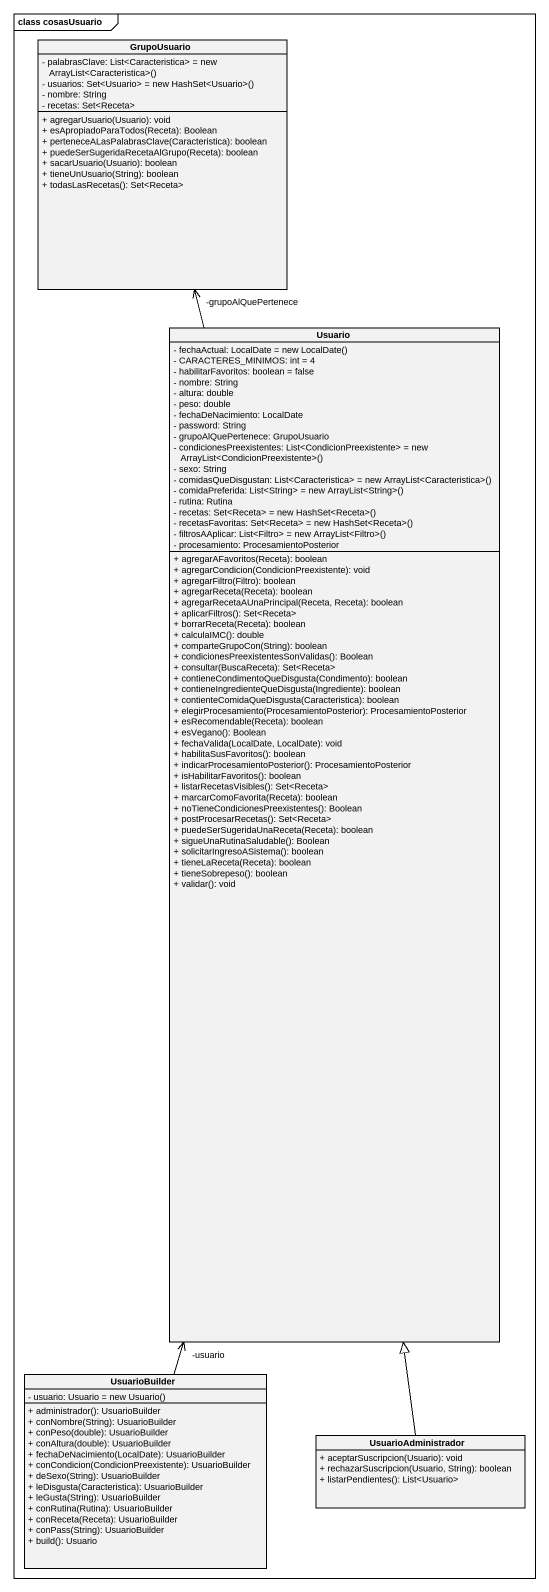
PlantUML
@startuml
mainframe class cosasUsuario
hide circle
hide empty members
skinparam classAttributeIconSize 0
class GrupoUsuario {
  {field} - palabrasClave: List<Caracteristica> = new ArrayList<Caracteristica>()
  {field} - usuarios: Set<Usuario> = new HashSet<Usuario>()
  - nombre: String
  - recetas: Set<Receta>
  + agregarUsuario(Usuario): void
  + esApropiadoParaTodos(Receta): Boolean
  + perteneceALasPalabrasClave(Caracteristica): boolean
  + puedeSerSugeridaRecetaAlGrupo(Receta): boolean
  + sacarUsuario(Usuario): boolean
  + tieneUnUsuario(String): boolean
  + todasLasRecetas(): Set<Receta>
}
class Usuario {
  {field} - fechaActual: LocalDate = new LocalDate()
  - CARACTERES_MINIMOS: int = 4
  - habilitarFavoritos: boolean = false
  - nombre: String
  - altura: double
  - peso: double
  - fechaDeNacimiento: LocalDate
  - password: String
  - grupoAlQuePertenece: GrupoUsuario
  {field} - condicionesPreexistentes: List<CondicionPreexistente> = new ArrayList<CondicionPreexistente>()
  - sexo: String
  {field} - comidasQueDisgustan: List<Caracteristica> = new ArrayList<Caracteristica>()
  {field} - comidaPreferida: List<String> = new ArrayList<String>()
  - rutina: Rutina
  {field} - recetas: Set<Receta> = new HashSet<Receta>()
  {field} - recetasFavoritas: Set<Receta> = new HashSet<Receta>()
  {field} - filtrosAAplicar: List<Filtro> = new ArrayList<Filtro>()
  - procesamiento: ProcesamientoPosterior
  + agregarAFavoritos(Receta): boolean
  + agregarCondicion(CondicionPreexistente): void
  + agregarFiltro(Filtro): boolean
  + agregarReceta(Receta): boolean
  + agregarRecetaAUnaPrincipal(Receta, Receta): boolean
  + aplicarFiltros(): Set<Receta>
  + borrarReceta(Receta): boolean
  + calculaIMC(): double
  + comparteGrupoCon(String): boolean
  + condicionesPreexistentesSonValidas(): Boolean
  + consultar(BuscaReceta): Set<Receta>
  + contieneCondimentoQueDisgusta(Condimento): boolean
  + contieneIngredienteQueDisgusta(Ingrediente): boolean
  + contienteComidaQueDisgusta(Caracteristica): boolean
  + elegirProcesamiento(ProcesamientoPosterior): ProcesamientoPosterior
  + esRecomendable(Receta): boolean
  + esVegano(): Boolean
  + fechaValida(LocalDate, LocalDate): void
  + habilitaSusFavoritos(): boolean
  + indicarProcesamientoPosterior(): ProcesamientoPosterior
  + isHabilitarFavoritos(): boolean
  + listarRecetasVisibles(): Set<Receta>
  + marcarComoFavorita(Receta): boolean
  + noTieneCondicionesPreexistentes(): Boolean
  + postProcesarRecetas(): Set<Receta>
  + puedeSerSugeridaUnaReceta(Receta): boolean
  + sigueUnaRutinaSaludable(): Boolean
  + solicitarIngresoASistema(): boolean
  + tieneLaReceta(Receta): boolean
  + tieneSobrepeso(): boolean
  + validar(): void
}
class UsuarioBuilder {
  {field} - usuario: Usuario = new Usuario()
  + administrador(): UsuarioBuilder
  + conNombre(String): UsuarioBuilder
  + conPeso(double): UsuarioBuilder
  + conAltura(double): UsuarioBuilder
  + fechaDeNacimiento(LocalDate): UsuarioBuilder
  + conCondicion(CondicionPreexistente): UsuarioBuilder
  + deSexo(String): UsuarioBuilder
  + leDisgusta(Caracteristica): UsuarioBuilder
  + leGusta(String): UsuarioBuilder
  + conRutina(Rutina): UsuarioBuilder
  + conReceta(Receta): UsuarioBuilder
  + conPass(String): UsuarioBuilder
  + build(): Usuario
}
class UsuarioAdministrador {
  + aceptarSuscripcion(Usuario): void
  + rechazarSuscripcion(Usuario, String): boolean
  + listarPendientes(): List<Usuario>
}
Usuario -up-> "-grupoAlQuePertenece" GrupoUsuario
UsuarioBuilder -up-> "-usuario" Usuario
UsuarioAdministrador -up-|> Usuario
@enduml
